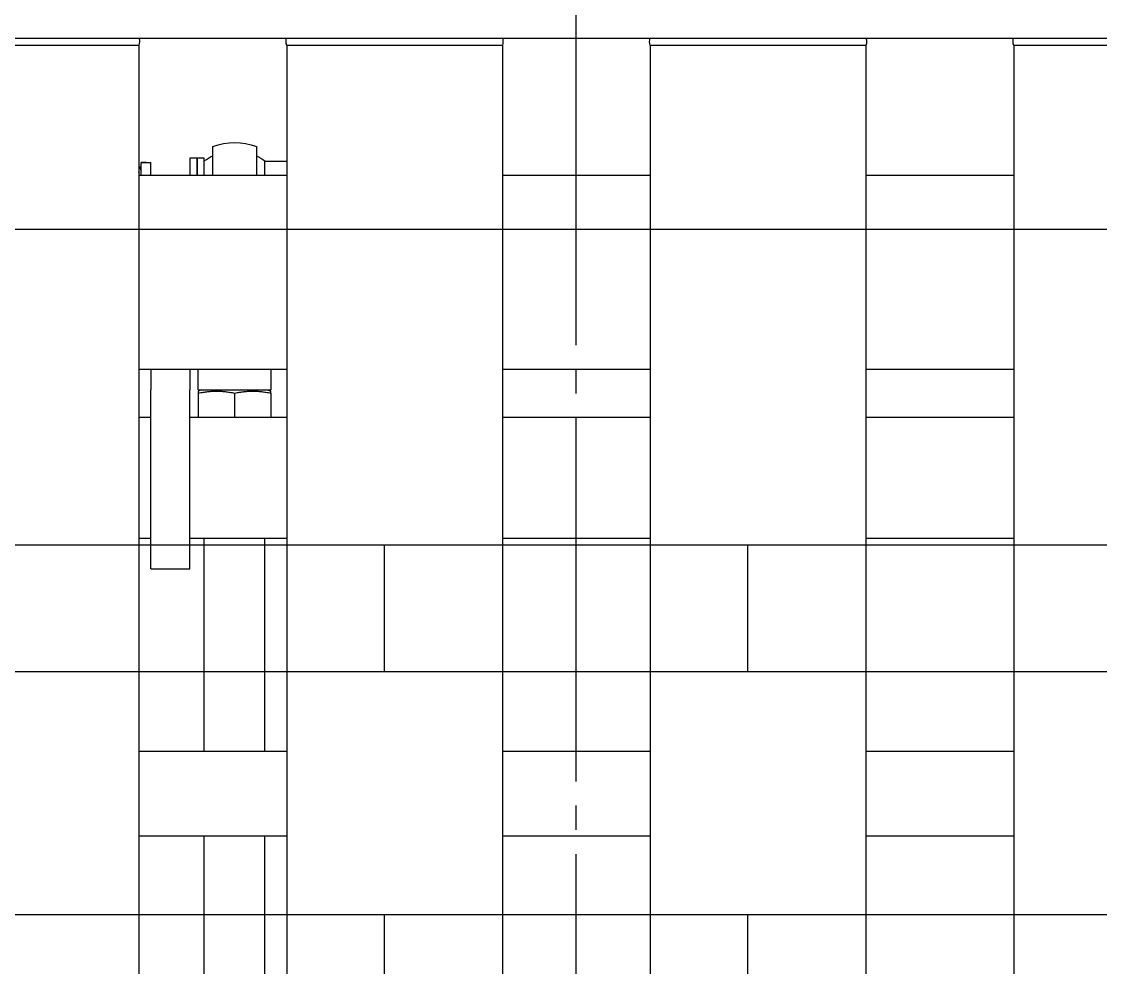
# Model space of a CAD drawing. Header units: millimetres. Extents: x -383313 to -161684, y -117025 to 99224.
# Drawn here: x -332571.5 to -332126.3, y 31806.7 to 32196.9 of the extents above; entities that cross this region are included whole.
import ezdxf

# ---------------------------------------------------------------- set-up
doc = ezdxf.new("R2010")
doc.units = ezdxf.units.MM
doc.header["$MEASUREMENT"] = 0
doc.linetypes.add('ESKD_shtrihpunktir', pattern=[18, 15, -1, 1, -1])
doc.layers.add('PV-55E8', color=7, linetype='Continuous')

# ---------------------------------------------------------------- blocks, each defined once
blk = doc.blocks.new('*U123')
at = {"color": 1, "linetype": 'ESKD_shtrihpunktir', "ltscale": 10}
blk.add_line((-734.5, 563.27), (-734.5, -636.73), dxfattribs=at)
at = {"layer": 'PV-55E8', "color": 3}
for p, q in [((-915, -460.38), (-915, 460.38)), ((-854, -460.38), (-854, 460.38)), ((-765, -460.38), (-765, 460.38)), ((-704, -460.38), (-704, 460.38)), ((-615, -460.38), (-615, 460.38)), ((-554, -460.38), (-554, 460.38)), ((-888, 234.62), (-888, -134.23)), ((-863, 234.62), (-863, -134.23)), ((-915, -134.23), (-854, -134.23)), ((-765, -134.23), (-704, -134.23)), ((-615, -134.23), (-554, -134.23)), ((-915, -169.23), (-854, -169.23)), ((-888, -169.23), (-888, -256.88)), ((-863, -169.23), (-863, -256.88)), ((-765, -169.23), (-704, -169.23)), ((-615, -169.23), (-554, -169.23)), ((-910, -244.38), (-894, -244.38)), ((-910, -244.38), (-910, -318.24)), ((-894, -244.38), (-894, -318.24)), ((-910, -256.88), (-915, -256.88)), ((-854, -256.88), (-894, -256.88)), ((-704, -256.88), (-765, -256.88)), ((-554, -256.88), (-615, -256.88)), ((-910, -306.88), (-915, -306.88)), ((-854, -306.88), (-894, -306.88)), ((-890.5, -316.9), (-890.5, -306.88)), ((-875.5, -316.9), (-875.5, -306.88)), ((-860.5, -316.9), (-860.5, -306.88)), ((-704, -306.88), (-765, -306.88)), ((-554, -306.88), (-615, -306.88)), ((-910, -326.73), (-910, -318.24)), ((-894, -326.73), (-894, -318.24)), ((-889, -318.29), (-890.5, -317.74)), ((-890.5, -318.29), (-860.5, -318.29)), ((-890.5, -318.29), (-890.5, -326.73)), ((-862, -318.29), (-860.5, -317.74)), ((-860.5, -326.73), (-860.5, -318.29)), ((-915, -326.73), (-854, -326.73)), ((-765, -326.73), (-704, -326.73)), ((-615, -326.73), (-554, -326.73)), ((-854, -406.73), (-915, -406.73)), ((-914, -408.79), (-914.55, -410.29)), ((-914, -406.73), (-914, -412.05)), ((-910, -406.73), (-910, -412.08)), ((-894, -413.79), (-894, -406.73)), ((-891, -413.79), (-891, -406.73)), ((-891, -406.73), (-891, -413.79)), ((-888, -406.73), (-888, -413.79)), ((-884.5, -406.73), (-884.5, -418.61)), ((-866.5, -418.61), (-866.5, -406.73)), ((-863, -406.73), (-863, -412.75)), ((-704, -406.73), (-765, -406.73)), ((-554, -406.73), (-615, -406.73)), ((-914, -412.08), (-914, -412.05)), ((-891, -413.79), (-894, -413.79)), ((-888, -413.79), (-891, -413.79)), ((-863, -412.61), (-854, -412.61)), ((-915, -460.38), (-1004, -460.38)), ((-915, -460.38), (-1004, -460.38)), ((-765, -460.38), (-854, -460.38)), ((-765, -460.38), (-854, -460.38)), ((-615, -460.38), (-704, -460.38)), ((-615, -460.38), (-704, -460.38)), ((-465, -460.38), (-554, -460.38)), ((-465, -460.38), (-554, -460.38)), ((-1182.5, -463.38), (-286.5, -463.38))]:
    blk.add_line(p, q, dxfattribs=at)
for centre, radius, start, end in [((-875.5, -395.29), 21.47, 234.4003, 245.2206), ((-875.5, -395.29), 21.47, 294.7794, 305.5997), ((-875.5, -395.29), 25, 248.8998, 291.1002), ((-919.72, -461.93), 4.97, 343.0934, 18.2575), ((-849.28, -461.93), 4.97, 161.7425, 196.9066), ((-769.72, -461.93), 4.97, 343.0934, 18.2575), ((-699.28, -461.93), 4.97, 161.7425, 196.9066), ((-619.72, -461.93), 4.97, 343.0934, 18.2575), ((-549.28, -461.93), 4.97, 161.7425, 196.9066)]:
    blk.add_arc(centre, radius, start, end, dxfattribs=at)
blk.add_ellipse((-907.8, -395.29), major_axis=(-100.8, 0), ratio=0.166667, start_param=1.50925, end_param=1.548969, dxfattribs=at)
at = {"layer": 'PV-55E8', "color": 3, "extrusion": (0, 0, -1)}
blk.add_ellipse((-916.2, -395.29), major_axis=(-100.8, 0), ratio=0.166667, start_param=4.67071, end_param=4.690562, dxfattribs=at)
at = {"layer": 'PV-55E8', "color": 3}
for points, weights in [([(-890.5, -316.9), (-883, -318.47), (-875.5, -316.9)], [1.52444471331, 1.76027713119, 1.52444471331]), ([(-890.5, -317.74), (-890.5, -317.74), (-890.5, -316.9)], [1.64236092225, 1.64236092225, 1.52444471331]), ([(-875.5, -316.9), (-868, -318.47), (-860.5, -316.9)], [1.52444471331, 1.76027713119, 1.52444471331]), ([(-860.5, -316.9), (-860.5, -317.74), (-860.5, -317.74)], [1.52444471331, 1.64236092225, 1.64236092225]), ([(-914.79, -406.73), (-914.88, -407.45), (-915, -408.19)], [1.60616821993, 1.59364693588, 1.57679376876]), ([(-915, -410.29), (-914.55, -410.29), (-914.55, -410.29)], [1.57679376876, 1.64236092225, 1.64236092225])]:
    blk.add_rational_spline(points, weights, degree=2, dxfattribs=at)
blk = doc.blocks.new('паллета1')
at = {"color": 44}
for p, q in [((130, -600), (130, 600)), ((182.5, 600), (182.5, -600)), ((282.5, -600), (282.5, 600)), ((0, 580), (0, -580)), ((182.5, 75), (130, 75)), ((335, 75), (282.5, 75)), ((130, -75), (182.5, -75)), ((282.5, -75), (335, -75))]:
    blk.add_line(p, q, dxfattribs=at)

msp = doc.modelspace()

# ---------------------------------------------------------------- block references
at = {"xscale": -1, "rotation": 180}
msp.add_blockref('*U123', (-331608.07818, 31726.67937), dxfattribs=at)
at = {"color": 2, "rotation": 270}
msp.add_blockref('паллета1', (-332346.83992, 32111.0574), dxfattribs=at)

doc.saveas('drawing.dxf')
